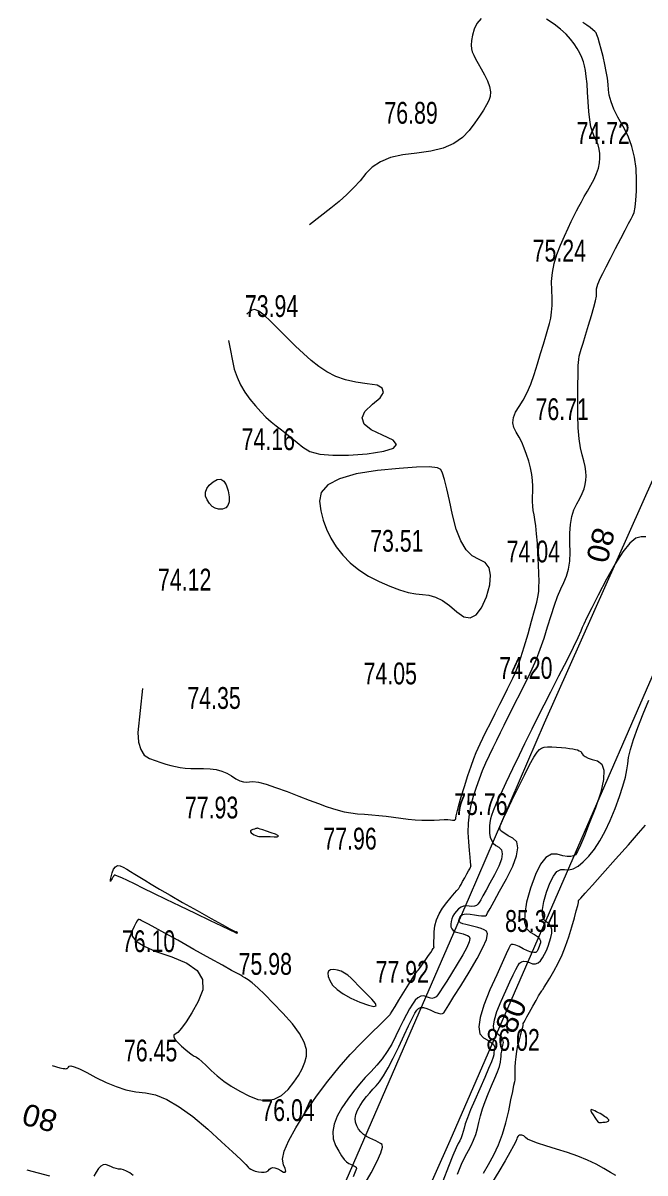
# Model space of a CAD drawing. Header units: metres. Extents: x 431726 to 434411, y 2469261 to 2472412.
# Drawn here: x 433524.2 to 433638.3, y 2472092.3 to 2472303.3 of the extents above; entities that cross this region are included whole.
import ezdxf
from ezdxf.enums import TextEntityAlignment as Align

# ---------------------------------------------------------------- set-up
doc = ezdxf.new("R2010")
doc.units = ezdxf.units.M
doc.header["$MEASUREMENT"] = 0
for name, color, linetype, lineweight in [('CAO DO', 8, 'Continuous', 18), ('duong nhua-ks', 8, 'Continuous', 18), ('MH_DongMuc', 8, 'Continuous', 18), ('MH_DongMuc_Con', 8, 'Continuous', 18)]:
    doc.layers.add(name, color=color, linetype=linetype, lineweight=lineweight)
doc.styles.get("Standard").update_dxf_attribs({"font": 'arial.ttf'})

msp = doc.modelspace()

# ---------------------------------------------------------------- linework, layer by layer
at = {"layer": 'duong nhua-ks', "color": 8, "lineweight": 0}
for points in [[(433580.84, 2472084.92), (433593.98, 2472115.2), (433606.09, 2472143), (433619.85, 2472174.94), (433639.98, 2472220.05), (433649.53, 2472241.83), (433655.96, 2472257.82), (433657.98, 2472263.86), (433660.5, 2472271.96), (433661.57, 2472277.83), (433662, 2472285.64), (433661.36, 2472294.84), (433659.35, 2472305.44), (433656.55, 2472316.22), (433651.26, 2472332.6), (433646.65, 2472340.55), (433643.8, 2472343.21), (433640.67, 2472344.95), (433634.78, 2472346.77), (433626.57, 2472348.6), (433620.71, 2472350.12)], [(433556.9, 2471909.5), (433562.65, 2471919.21), (433567.15, 2471928.28), (433571.41, 2471939.35), (433575.14, 2471950.17), (433578.26, 2471964.06), (433580.28, 2471976.38), (433581.62, 2471994.14), (433582.29, 2472018.57), (433582.91, 2472032.17), (433585.08, 2472049.07), (433588.31, 2472061.95), (433594.83, 2472080.9), (433602.54, 2472098.28), (433625.54, 2472151.08), (433656.98, 2472223.23), (433676.09, 2472266.3), (433688.05, 2472281.87), (433702.2, 2472295.41), (433721.78, 2472310.05), (433730.86, 2472313.7), (433740.17, 2472314.64), (433750.43, 2472312.29)]]:
    msp.add_lwpolyline(points, dxfattribs=at)
at = {"layer": 'MH_DongMuc_Con', "color": 8, "lineweight": 0}
for points, elevation in [([(433529.55, 2472112.03), (433530.95, 2472111.65), (433531.29, 2472111.57), (433531.58, 2472111.51), (433531.82, 2472111.48), (433532.02, 2472111.46), (433532.18, 2472111.48), (433532.33, 2472111.53), (433532.46, 2472111.63), (433532.59, 2472111.76), (433532.69, 2472111.93), (433532.97, 2472112), (433533.6, 2472111.83), (433534.58, 2472111.42), (433535.92, 2472110.76), (433537.61, 2472109.86), (433539.46, 2472108.92), (433541.29, 2472108.18), (433543.11, 2472107.61), (433544.9, 2472107.23), (433546.67, 2472107.03), (433548.53, 2472106.68), (433550.6, 2472105.84), (433552.89, 2472104.5), (433555.39, 2472102.68), (433558.1, 2472100.37), (433560.65, 2472098.05), (433562.66, 2472096.19), (433564.15, 2472094.8), (433565.1, 2472093.88), (433565.51, 2472093.42), (433565.71, 2472093.21), (433566, 2472093.01), (433566.37, 2472092.84), (433566.83, 2472092.69), (433567.39, 2472092.56), (433567.95, 2472092.49), (433568.43, 2472092.49), (433568.84, 2472092.58), (433569.17, 2472092.75), (433569.43, 2472093.01), (433569.69, 2472093.24), (433570.02, 2472093.33), (433570.43, 2472093.29), (433570.93, 2472093.1), (433571.5, 2472092.78), (433572, 2472092.52), (433572.31, 2472092.49), (433572.4, 2472092.7), (433572.3, 2472093.15), (433571.99, 2472093.84), (433571.82, 2472094.87), (433572.14, 2472096.35), (433572.95, 2472098.28), (433574.25, 2472100.65), (433576.03, 2472103.48), (433578.07, 2472106.42), (433580.12, 2472109.17), (433582.18, 2472111.73), (433584.24, 2472114.08), (433586.32, 2472116.24), (433588.2, 2472118.09), (433589.65, 2472119.53), (433590.7, 2472120.56), (433591.32, 2472121.18), (433591.53, 2472121.39), (433591.64, 2472121.56), (433591.94, 2472122.05), (433592.45, 2472122.88), (433593.16, 2472124.02), (433594.08, 2472125.5), (433594.99, 2472126.97), (433595.71, 2472128.12), (433596.23, 2472128.93), (433596.55, 2472129.41), (433596.67, 2472129.57), (433596.75, 2472129.63), (433596.93, 2472129.86), (433597.22, 2472130.25), (433597.61, 2472130.81), (433598.1, 2472131.52), (433598.6, 2472132.24), (433599, 2472132.81), (433599.29, 2472133.24), (433599.47, 2472133.51), (433599.56, 2472133.64), (433599.59, 2472133.69), (433599.61, 2472133.74), (433599.63, 2472133.77), (433599.63, 2472133.79), (433599.63, 2472133.8), (433599.62, 2472133.8), (433599.61, 2472133.81), (433599.59, 2472133.81), (433599.58, 2472133.81), (433599.56, 2472133.82), (433599.55, 2472133.93), (433599.56, 2472134.27), (433599.57, 2472134.82), (433599.61, 2472135.6), (433599.65, 2472136.6), (433599.78, 2472137.7), (433600.08, 2472138.79), (433600.54, 2472139.87), (433601.17, 2472140.93), (433601.96, 2472141.97), (433602.75, 2472142.91), (433603.36, 2472143.64), (433603.8, 2472144.16), (433604.07, 2472144.47), (433604.16, 2472144.57), (433604.21, 2472144.65), (433604.34, 2472144.88), (433604.56, 2472145.26), (433604.85, 2472145.8), (433605.23, 2472146.5), (433605.62, 2472147.2), (433605.92, 2472147.75), (433606.15, 2472148.16), (433606.29, 2472148.43), (433606.36, 2472148.55), (433606.38, 2472148.59), (433606.4, 2472148.63), (433606.4, 2472148.66), (433606.4, 2472148.68), (433606.38, 2472148.7), (433606.35, 2472148.88), (433606.29, 2472149.41), (433606.21, 2472150.28), (433606.09, 2472151.5), (433605.96, 2472153.06), (433605.87, 2472154.79), (433605.92, 2472156.49), (433606.09, 2472158.18), (433606.4, 2472159.84), (433606.85, 2472161.49), (433607.37, 2472163.1), (433607.93, 2472164.65), (433608.51, 2472166.16), (433609.13, 2472167.6), (433609.78, 2472169), (433610.44, 2472170.37), (433611.11, 2472171.74), (433611.79, 2472173.11), (433612.47, 2472174.49), (433613.15, 2472175.87), (433613.85, 2472177.27), (433614.57, 2472178.7), (433615.31, 2472180.17), (433616.07, 2472181.67), (433616.86, 2472183.21), (433617.63, 2472184.82), (433618.38, 2472186.56), (433619.09, 2472188.43), (433619.78, 2472190.43), (433620.43, 2472192.55), (433621.06, 2472194.62), (433621.68, 2472196.47), (433622.27, 2472198.09), (433622.85, 2472199.49), (433623.41, 2472200.65), (433623.9, 2472201.79), (433624.25, 2472203.08), (433624.48, 2472204.54), (433624.57, 2472206.15), (433624.54, 2472207.93), (433624.51, 2472209.7), (433624.62, 2472211.3), (433624.87, 2472212.73), (433625.26, 2472213.99), (433625.79, 2472215.08), (433626.34, 2472216.05), (433626.78, 2472216.97), (433627.12, 2472217.83), (433627.34, 2472218.65), (433627.47, 2472219.4), (433627.49, 2472220.17), (433627.44, 2472221.03), (433627.3, 2472221.96), (433627.08, 2472222.97), (433626.78, 2472224.06), (433626.47, 2472225.37), (433626.23, 2472227.02), (433626.06, 2472229.03), (433625.97, 2472231.4), (433625.95, 2472234.11), (433625.97, 2472236.74), (433626.01, 2472238.86), (433626.06, 2472240.47), (433626.13, 2472241.56), (433626.21, 2472242.14), (433626.36, 2472242.62), (433626.6, 2472243.43), (433626.95, 2472244.57), (433627.4, 2472246.04), (433627.96, 2472247.84), (433628.5, 2472249.64), (433628.92, 2472251.13), (433629.21, 2472252.31), (433629.37, 2472253.17), (433629.4, 2472253.72), (433629.4, 2472254.12), (433629.43, 2472254.53), (433629.52, 2472254.95), (433629.64, 2472255.38), (433629.82, 2472255.82), (433630.09, 2472256.42), (433630.54, 2472257.33), (433631.16, 2472258.55), (433631.94, 2472260.08), (433632.89, 2472261.92), (433633.85, 2472263.76), (433634.65, 2472265.28), (433635.29, 2472266.49), (433635.77, 2472267.38), (433636.09, 2472267.95), (433636.3, 2472268.54), (433636.48, 2472269.48), (433636.62, 2472270.78), (433636.71, 2472272.44), (433636.76, 2472274.45), (433636.68, 2472276.6), (433636.39, 2472278.66), (433635.9, 2472280.63), (433635.19, 2472282.52), (433634.27, 2472284.32), (433633.34, 2472285.99), (433632.61, 2472287.5), (433632.08, 2472288.84), (433631.74, 2472290.03), (433631.61, 2472291.04), (433631.53, 2472292.03), (433631.4, 2472293.14), (433631.2, 2472294.36), (433630.93, 2472295.68), (433630.6, 2472297.12), (433630.26, 2472298.5), (433629.96, 2472299.61), (433629.7, 2472300.48), (433629.49, 2472301.09), (433629.31, 2472301.45), (433629.09, 2472301.72), (433628.74, 2472302.04), (433628.26, 2472302.43), (433627.64, 2472302.87), (433626.9, 2472303.37)], 78), ([(433546.15, 2472181.22), (433545.29, 2472173.16), (433545.41, 2472171.38), (433545.81, 2472169.99), (433546.47, 2472168.99), (433547.41, 2472168.37), (433548.47, 2472167.98), (433549.47, 2472167.63), (433550.41, 2472167.33), (433551.31, 2472167.08), (433552.16, 2472166.88), (433553.02, 2472166.72), (433553.97, 2472166.61), (433555.01, 2472166.54), (433556.12, 2472166.51), (433557.33, 2472166.52), (433558.53, 2472166.49), (433559.65, 2472166.34), (433560.68, 2472166.07), (433561.63, 2472165.67), (433562.49, 2472165.16), (433563.27, 2472164.66), (433563.99, 2472164.3), (433564.64, 2472164.09), (433565.22, 2472164.03), (433565.74, 2472164.11), (433566.4, 2472164.16), (433567.43, 2472164.01), (433568.81, 2472163.64), (433570.55, 2472163.07), (433572.66, 2472162.29), (433574.82, 2472161.45), (433576.73, 2472160.73), (433578.39, 2472160.11), (433579.8, 2472159.59), (433580.96, 2472159.19), (433582.03, 2472158.87), (433583.15, 2472158.6), (433584.32, 2472158.39), (433585.56, 2472158.23), (433586.85, 2472158.13), (433588.17, 2472158.04), (433589.5, 2472157.93), (433590.84, 2472157.8), (433592.18, 2472157.63), (433593.54, 2472157.44), (433594.86, 2472157.27), (433596.14, 2472157.14), (433597.36, 2472157.07), (433598.52, 2472157.05), (433599.62, 2472157.08), (433600.62, 2472157.13), (433601.46, 2472157.15), (433602.13, 2472157.15), (433602.63, 2472157.13), (433602.98, 2472157.08), (433603.21, 2472157.05), (433603.39, 2472157.07), (433603.51, 2472157.15), (433603.58, 2472157.27), (433603.59, 2472157.44), (433603.64, 2472157.83), (433603.82, 2472158.61), (433604.15, 2472159.78), (433604.6, 2472161.33), (433605.2, 2472163.26), (433605.83, 2472165.25), (433606.39, 2472166.94), (433606.88, 2472168.34), (433607.31, 2472169.45), (433607.67, 2472170.27), (433608.06, 2472171.06), (433608.56, 2472172.09), (433609.19, 2472173.36), (433609.94, 2472174.86), (433610.8, 2472176.6), (433611.67, 2472178.35), (433612.44, 2472179.87), (433613.09, 2472181.17), (433613.63, 2472182.24), (433614.06, 2472183.09), (433614.47, 2472184), (433614.95, 2472185.27), (433615.51, 2472186.9), (433616.14, 2472188.88), (433616.84, 2472191.22), (433617.5, 2472193.55), (433618.04, 2472195.5), (433618.43, 2472197.07), (433618.69, 2472198.25), (433618.81, 2472199.05), (433618.85, 2472199.82), (433618.86, 2472200.89), (433618.83, 2472202.26), (433618.76, 2472203.93), (433618.67, 2472205.9), (433618.55, 2472207.89), (433618.42, 2472209.6), (433618.27, 2472211.04), (433618.12, 2472212.2), (433617.96, 2472213.09), (433617.81, 2472213.85), (433617.72, 2472214.66), (433617.67, 2472215.51), (433617.67, 2472216.39), (433617.72, 2472217.32), (433617.75, 2472218.3), (433617.69, 2472219.35), (433617.54, 2472220.47), (433617.3, 2472221.66), (433616.97, 2472222.92), (433616.58, 2472224.16), (433616.15, 2472225.32), (433615.69, 2472226.38), (433615.19, 2472227.34), (433614.66, 2472228.22), (433614.24, 2472229.07), (433614.08, 2472229.97), (433614.19, 2472230.91), (433614.57, 2472231.91), (433615.2, 2472232.95), (433615.96, 2472234.12), (433616.67, 2472235.48), (433617.35, 2472237.04), (433617.99, 2472238.79), (433618.59, 2472240.74), (433619.15, 2472242.67), (433619.65, 2472244.37), (433620.08, 2472245.85), (433620.45, 2472247.11), (433620.77, 2472248.14), (433621.01, 2472249.11), (433621.17, 2472250.22), (433621.26, 2472251.45), (433621.26, 2472252.81), (433621.19, 2472254.3), (433621.17, 2472255.88), (433621.32, 2472257.49), (433621.64, 2472259.14), (433622.14, 2472260.82), (433622.82, 2472262.55), (433623.54, 2472264.19), (433624.2, 2472265.64), (433624.78, 2472266.9), (433625.29, 2472267.96), (433625.72, 2472268.82), (433626.14, 2472269.62), (433626.62, 2472270.49), (433627.15, 2472271.44), (433627.73, 2472272.46), (433628.36, 2472273.55), (433628.95, 2472274.65), (433629.42, 2472275.69), (433629.75, 2472276.68), (433629.96, 2472277.62), (433630.04, 2472278.5), (433630.01, 2472279.34), (433629.89, 2472280.15), (433629.7, 2472280.92), (433629.42, 2472281.65), (433629.06, 2472282.35), (433628.7, 2472283.16), (433628.39, 2472284.21), (433628.15, 2472285.5), (433627.98, 2472287.03), (433627.86, 2472288.8), (433627.77, 2472290.58), (433627.66, 2472292.14), (433627.53, 2472293.46), (433627.38, 2472294.55), (433627.21, 2472295.41), (433626.99, 2472296.17), (433626.69, 2472296.95), (433626.32, 2472297.76), (433625.86, 2472298.59), (433625.32, 2472299.45), (433624.66, 2472300.32), (433623.82, 2472301.22), (433622.81, 2472302.13), (433621.62, 2472303.06), (433620.25, 2472304.01)], 76), ([(433608.22, 2472304.1), (433607.45, 2472303.2), (433606.96, 2472302.13), (433606.67, 2472301.03), (433606.49, 2472300.07), (433606.42, 2472299.23), (433606.46, 2472298.54), (433606.62, 2472297.97), (433606.88, 2472297.4), (433607.24, 2472296.7), (433607.68, 2472295.86), (433608.22, 2472294.89), (433608.85, 2472293.79), (433609.42, 2472292.66), (433609.79, 2472291.63), (433609.95, 2472290.68), (433609.91, 2472289.82), (433609.66, 2472289.06), (433609.24, 2472288.26), (433608.66, 2472287.32), (433607.94, 2472286.22), (433607.08, 2472284.98), (433606.06, 2472283.59), (433604.81, 2472282.25), (433603.22, 2472281.16), (433601.29, 2472280.33), (433599.03, 2472279.75), (433596.44, 2472279.43), (433593.86, 2472279.12), (433591.63, 2472278.59), (433589.77, 2472277.84), (433588.25, 2472276.86), (433587.1, 2472275.66), (433586.06, 2472274.36), (433584.9, 2472273.08), (433583.62, 2472271.82), (433582.22, 2472270.57), (433580.7, 2472269.34), (433576.75, 2472266.29)], 76), ([(433561.9, 2472245.06), (433562.97, 2472239.76), (433563.47, 2472238.31), (433564.12, 2472236.92), (433564.91, 2472235.57), (433565.84, 2472234.27), (433566.84, 2472233.06), (433567.82, 2472231.96), (433568.78, 2472230.98), (433569.73, 2472230.12), (433570.67, 2472229.37), (433571.6, 2472228.66), (433572.55, 2472227.92), (433573.53, 2472227.14), (433574.53, 2472226.32), (433575.55, 2472225.46), (433576.84, 2472224.71), (433578.67, 2472224.22), (433581.02, 2472223.98), (433583.9, 2472224), (433587.32, 2472224.28), (433590.37, 2472224.73), (433592.18, 2472225.3), (433592.75, 2472225.97), (433592.08, 2472226.76), (433590.16, 2472227.65), (433588.05, 2472228.63), (433586.81, 2472229.7), (433586.44, 2472230.83), (433586.94, 2472232.05), (433588.3, 2472233.34), (433589.7, 2472234.55), (433590.31, 2472235.53), (433590.12, 2472236.29), (433589.15, 2472236.82), (433587.37, 2472237.11), (433585.29, 2472237.39), (433583.35, 2472237.84), (433581.58, 2472238.46), (433579.96, 2472239.27), (433578.5, 2472240.25), (433577.09, 2472241.39), (433575.65, 2472242.64), (433574.17, 2472244.02), (433572.65, 2472245.52), (433571.1, 2472247.14), (433569.64, 2472248.62), (433568.43, 2472249.71), (433567.45, 2472250.41), (433566.72, 2472250.71), (433566.22, 2472250.62), (433565.29, 2472249.89)], 74), ([(433600.22, 2472221.69), (433598.72, 2472221.84), (433596.4, 2472221.81), (433593.24, 2472221.59), (433589.25, 2472221.19), (433585.31, 2472220.57), (433582.27, 2472219.69), (433580.14, 2472218.57), (433578.92, 2472217.19), (433578.61, 2472215.55), (433578.85, 2472213.81), (433579.28, 2472212.1), (433579.89, 2472210.43), (433580.7, 2472208.79), (433581.68, 2472207.18), (433582.86, 2472205.65), (433584.24, 2472204.26), (433585.8, 2472202.98), (433587.56, 2472201.84), (433589.52, 2472200.82), (433591.48, 2472199.96), (433593.26, 2472199.3), (433594.86, 2472198.83), (433596.27, 2472198.55), (433597.51, 2472198.47), (433598.67, 2472198.36), (433599.88, 2472197.98), (433601.13, 2472197.34), (433602.42, 2472196.44), (433603.76, 2472195.28), (433605.06, 2472194.36), (433606.26, 2472194.17), (433607.35, 2472194.72), (433608.33, 2472196), (433609.2, 2472198.02), (433609.81, 2472200.21), (433609.98, 2472201.99), (433609.71, 2472203.37), (433609.01, 2472204.34), (433607.88, 2472204.9), (433606.6, 2472205.52), (433605.47, 2472206.64), (433604.5, 2472208.27), (433603.67, 2472210.41), (433603, 2472213.05), (433602.43, 2472215.7), (433601.94, 2472217.86), (433601.52, 2472219.52), (433601.16, 2472220.69), (433600.88, 2472221.36), (433600.22, 2472221.69)], 74), ([(433560.1, 2472214.12), (433559.48, 2472214.29), (433558.93, 2472214.62), (433558.43, 2472215.12), (433558, 2472215.79), (433557.72, 2472216.52), (433557.69, 2472217.22), (433557.91, 2472217.89), (433558.37, 2472218.53), (433559.07, 2472219.14), (433559.84, 2472219.56), (433560.51, 2472219.6), (433561.06, 2472219.26), (433561.51, 2472218.56), (433561.86, 2472217.48), (433562.04, 2472216.34), (433562.03, 2472215.43), (433561.81, 2472214.76), (433561.4, 2472214.32), (433560.79, 2472214.12), (433560.1, 2472214.12)], 74), ([(433638.44, 2472209.01), (433637.61, 2472209.05), (433636.64, 2472208.77), (433635.51, 2472207.85), (433634.23, 2472206.29), (433632.8, 2472204.09), (433631.22, 2472201.25), (433629.72, 2472198.36), (433628.53, 2472196.03), (433627.64, 2472194.25), (433627.07, 2472193.04), (433626.8, 2472192.37), (433626.53, 2472191.71), (433625.97, 2472190.48), (433625.1, 2472188.7), (433623.93, 2472186.35), (433622.45, 2472183.45), (433620.97, 2472180.54), (433619.77, 2472178.18), (433618.85, 2472176.38), (433618.21, 2472175.12), (433617.86, 2472174.42), (433617.53, 2472173.76), (433616.98, 2472172.63), (433616.21, 2472171.04), (433615.21, 2472168.98), (433613.99, 2472166.46), (433612.76, 2472163.91), (433611.77, 2472161.79), (433611, 2472160.09), (433610.46, 2472158.8), (433610.14, 2472157.94), (433609.97, 2472157.29), (433609.85, 2472156.63), (433609.77, 2472155.96), (433609.76, 2472155.28), (433609.79, 2472154.6), (433609.91, 2472153.94), (433610.14, 2472153.37), (433610.48, 2472152.86), (433610.93, 2472152.43), (433611.5, 2472152.08), (433611.97, 2472151.62), (433612.13, 2472150.89), (433611.97, 2472149.89), (433611.5, 2472148.61), (433610.72, 2472147.05), (433609.85, 2472145.49), (433609.14, 2472144.19), (433608.57, 2472143.17), (433608.16, 2472142.42), (433607.89, 2472141.93), (433607.66, 2472141.62), (433607.37, 2472141.41), (433607, 2472141.28), (433606.56, 2472141.25), (433606.05, 2472141.31), (433605.52, 2472141.35), (433605.03, 2472141.28), (433604.56, 2472141.1), (433604.12, 2472140.8), (433603.71, 2472140.39), (433603.35, 2472139.92), (433603.07, 2472139.44), (433602.86, 2472138.95), (433602.72, 2472138.46), (433602.66, 2472137.96), (433602.7, 2472137.5), (433602.84, 2472137.11), (433603.1, 2472136.8), (433603.48, 2472136.58), (433603.96, 2472136.43), (433604.48, 2472136.31), (433604.95, 2472136.18), (433605.36, 2472136.04), (433605.72, 2472135.89), (433606.03, 2472135.72), (433606.16, 2472135.38), (433606.02, 2472134.71), (433605.59, 2472133.7), (433604.87, 2472132.35), (433603.87, 2472130.67), (433602.82, 2472128.96), (433601.93, 2472127.54), (433601.22, 2472126.4), (433600.67, 2472125.56), (433600.3, 2472125), (433599.99, 2472124.65), (433599.63, 2472124.44), (433599.21, 2472124.37), (433598.75, 2472124.44), (433598.24, 2472124.65), (433597.71, 2472124.81), (433597.18, 2472124.76), (433596.66, 2472124.49), (433596.15, 2472124.01), (433595.65, 2472123.31), (433595.12, 2472122.43), (433594.56, 2472121.4), (433593.95, 2472120.24), (433593.3, 2472118.93), (433592.6, 2472117.47), (433591.85, 2472115.99), (433591.02, 2472114.6), (433590.12, 2472113.3), (433589.14, 2472112.09), (433588.09, 2472110.97), (433587, 2472109.84), (433585.92, 2472108.62), (433584.85, 2472107.28), (433583.78, 2472105.85), (433582.72, 2472104.31), (433581.82, 2472102.76), (433581.26, 2472101.3), (433581.02, 2472099.92), (433581.12, 2472098.62), (433581.55, 2472097.41), (433582.13, 2472096.35), (433582.66, 2472095.48), (433583.14, 2472094.82), (433583.57, 2472094.36), (433583.97, 2472094.1), (433584.31, 2472093.95), (433584.62, 2472093.81), (433584.89, 2472093.67), (433585.12, 2472093.54), (433585.3, 2472093.42), (433585.36, 2472093.14), (433585.17, 2472092.54), (433584.76, 2472091.62)], 82), ([(433603.88, 2472092.14), (433604.65, 2472093.95), (433605.33, 2472095.39), (433605.91, 2472096.47), (433606.42, 2472097.39), (433606.86, 2472098.36), (433607.25, 2472099.39), (433607.58, 2472100.48), (433607.84, 2472101.62), (433608.12, 2472102.82), (433608.49, 2472104.09), (433608.96, 2472105.43), (433609.51, 2472106.84), (433610.14, 2472108.31), (433610.76, 2472109.72), (433611.24, 2472110.91), (433611.59, 2472111.9), (433611.79, 2472112.68), (433611.87, 2472113.25), (433611.89, 2472113.72), (433611.93, 2472114.21), (433612.01, 2472114.71), (433612.11, 2472115.23), (433612.25, 2472115.77), (433612.32, 2472116.29), (433612.24, 2472116.76), (433612.01, 2472117.2), (433611.64, 2472117.58), (433611.11, 2472117.93), (433610.66, 2472118.42), (433610.51, 2472119.27), (433610.67, 2472120.45), (433611.13, 2472121.99), (433611.9, 2472123.87), (433612.76, 2472125.77), (433613.49, 2472127.38), (433614.1, 2472128.67), (433614.59, 2472129.67), (433614.95, 2472130.36), (433615.28, 2472130.82), (433615.66, 2472131.1), (433616.1, 2472131.22), (433616.59, 2472131.16), (433617.14, 2472130.94), (433617.69, 2472130.72), (433618.21, 2472130.7), (433618.68, 2472130.87), (433619.12, 2472131.23), (433619.52, 2472131.79), (433619.88, 2472132.46), (433620.22, 2472133.17), (433620.52, 2472133.92), (433620.8, 2472134.71), (433621.05, 2472135.55), (433621.21, 2472136.34), (433621.2, 2472137.03), (433621.03, 2472137.6), (433620.69, 2472138.05), (433620.2, 2472138.4), (433619.73, 2472138.84), (433619.51, 2472139.61), (433619.52, 2472140.7), (433619.76, 2472142.11), (433620.24, 2472143.84), (433620.85, 2472145.52), (433621.49, 2472146.78), (433622.15, 2472147.62), (433622.84, 2472148.03), (433623.55, 2472148.03), (433624.31, 2472147.95), (433625.14, 2472148.15), (433626.03, 2472148.64), (433626.98, 2472149.4), (433627.99, 2472150.44), (433629.02, 2472151.74), (433630.02, 2472153.26), (433630.98, 2472155.01), (433631.91, 2472156.99), (433632.81, 2472159.2), (433633.61, 2472161.39), (433634.24, 2472163.31), (433634.7, 2472164.95), (433634.99, 2472166.32), (433635.12, 2472167.42), (433635.26, 2472168.56), (433635.62, 2472170.04), (433636.19, 2472171.88), (433636.98, 2472174.06), (433637.98, 2472176.59), (433639, 2472179.05)], 82), ([(433586.55, 2472089.71), (433588.06, 2472092.37), (433589.16, 2472094.49), (433589.87, 2472096.06), (433590.18, 2472097.08), (433590.09, 2472097.56), (433589.77, 2472097.77), (433589.38, 2472097.99), (433588.93, 2472098.23), (433588.4, 2472098.48), (433587.81, 2472098.74), (433587.21, 2472099.04), (433586.67, 2472099.41), (433586.2, 2472099.86), (433585.78, 2472100.39), (433585.43, 2472100.98), (433585.19, 2472101.64), (433585.14, 2472102.34), (433585.27, 2472103.09), (433585.57, 2472103.88), (433586.06, 2472104.72), (433586.63, 2472105.56), (433587.21, 2472106.34), (433587.8, 2472107.06), (433588.38, 2472107.73), (433588.97, 2472108.34), (433589.61, 2472109.09), (433590.35, 2472110.18), (433591.18, 2472111.62), (433592.11, 2472113.4), (433593.13, 2472115.51), (433594.13, 2472117.61), (433594.95, 2472119.33), (433595.61, 2472120.67), (433596.1, 2472121.63), (433596.43, 2472122.21), (433596.73, 2472122.53), (433597.14, 2472122.68), (433597.66, 2472122.68), (433598.29, 2472122.51), (433599.02, 2472122.19), (433599.75, 2472121.84), (433600.36, 2472121.63), (433600.83, 2472121.54), (433601.18, 2472121.57), (433601.4, 2472121.74), (433601.71, 2472122.22), (433602.33, 2472123.2), (433603.25, 2472124.69), (433604.49, 2472126.68), (433606.03, 2472129.18), (433607.51, 2472131.68), (433608.58, 2472133.68), (433609.22, 2472135.18), (433609.43, 2472136.18), (433609.23, 2472136.69), (433608.77, 2472136.93), (433608.24, 2472137.16), (433607.62, 2472137.36), (433606.93, 2472137.56), (433606.17, 2472137.73), (433605.44, 2472137.9), (433604.88, 2472138.07), (433604.48, 2472138.25), (433604.24, 2472138.44), (433604.17, 2472138.64), (433604.19, 2472138.83), (433604.25, 2472139.03), (433604.33, 2472139.22), (433604.44, 2472139.41), (433604.58, 2472139.6), (433604.8, 2472139.75), (433605.16, 2472139.83), (433605.64, 2472139.85), (433606.25, 2472139.8), (433607, 2472139.68), (433607.74, 2472139.55), (433608.33, 2472139.49), (433608.77, 2472139.48), (433609.07, 2472139.53), (433609.22, 2472139.65), (433609.43, 2472140.03), (433609.9, 2472140.88), (433610.64, 2472142.21), (433611.63, 2472144.02), (433612.9, 2472146.3), (433614.06, 2472148.61), (433614.75, 2472150.51), (433614.99, 2472152.01), (433614.76, 2472153.09), (433614.06, 2472153.77), (433613.23, 2472154.21), (433612.57, 2472154.59), (433612.1, 2472154.91), (433611.81, 2472155.17), (433611.71, 2472155.36), (433611.7, 2472155.53), (433611.7, 2472155.69), (433611.72, 2472155.85), (433611.75, 2472156.01), (433611.79, 2472156.17), (433611.96, 2472156.57), (433612.37, 2472157.45), (433613.01, 2472158.81), (433613.9, 2472160.66), (433615.02, 2472162.98), (433616.17, 2472165.32), (433617.14, 2472167.19), (433617.92, 2472168.61), (433618.51, 2472169.56), (433618.92, 2472170.04), (433619.3, 2472170.26), (433619.81, 2472170.42), (433620.44, 2472170.5), (433621.2, 2472170.52), (433622.09, 2472170.47), (433622.99, 2472170.38), (433623.78, 2472170.3), (433624.47, 2472170.21), (433625.05, 2472170.12), (433625.53, 2472170.03), (433625.93, 2472169.93), (433626.25, 2472169.79), (433626.5, 2472169.63), (433626.68, 2472169.43), (433626.79, 2472169.21), (433626.96, 2472168.96), (433627.32, 2472168.71), (433627.88, 2472168.45), (433628.63, 2472168.19), (433629.58, 2472167.92), (433630.4, 2472167.36), (433630.77, 2472166.22), (433630.69, 2472164.51), (433630.17, 2472162.21), (433629.19, 2472159.34), (433628.08, 2472156.47), (433627.17, 2472154.17), (433626.44, 2472152.45), (433625.9, 2472151.3), (433625.55, 2472150.72), (433625.21, 2472150.49), (433624.71, 2472150.39), (433624.04, 2472150.41), (433623.21, 2472150.54), (433622.21, 2472150.81), (433621.15, 2472150.82), (433620.13, 2472150.2), (433619.15, 2472148.96), (433618.2, 2472147.09), (433617.3, 2472144.6), (433616.59, 2472142.03), (433616.23, 2472139.94), (433616.21, 2472138.32), (433616.55, 2472137.19), (433617.23, 2472136.52), (433618, 2472136.11), (433618.57, 2472135.7), (433618.95, 2472135.31), (433619.14, 2472134.94), (433619.13, 2472134.57), (433619.03, 2472134.23), (433618.91, 2472133.9), (433618.78, 2472133.58), (433618.64, 2472133.29), (433618.49, 2472133.01), (433618.27, 2472132.81), (433617.9, 2472132.76), (433617.4, 2472132.85), (433616.76, 2472133.09), (433615.98, 2472133.47), (433615.21, 2472133.86), (433614.58, 2472134.12), (433614.09, 2472134.24), (433613.76, 2472134.23), (433613.56, 2472134.08), (433613.32, 2472133.58), (433612.83, 2472132.51), (433612.09, 2472130.88), (433611.1, 2472128.69), (433609.86, 2472125.93), (433608.73, 2472123.15), (433608.04, 2472120.87), (433607.81, 2472119.12), (433608.02, 2472117.87), (433608.69, 2472117.14), (433609.49, 2472116.68), (433610.09, 2472116.26), (433610.5, 2472115.89), (433610.71, 2472115.56), (433610.74, 2472115.26), (433610.67, 2472114.99), (433610.62, 2472114.73), (433610.58, 2472114.48), (433610.56, 2472114.24), (433610.55, 2472114), (433610.44, 2472113.56), (433610.13, 2472112.72), (433609.62, 2472111.48), (433608.91, 2472109.84), (433607.99, 2472107.79), (433607.06, 2472105.7), (433606.3, 2472103.93), (433605.73, 2472102.48), (433605.33, 2472101.36), (433605.11, 2472100.56), (433604.97, 2472099.94), (433604.79, 2472099.34), (433604.58, 2472098.78), (433604.33, 2472098.24), (433604.06, 2472097.74), (433603.66, 2472096.95), (433603.06, 2472095.53), (433602.25, 2472093.5), (433601.24, 2472090.86)], 84), ([(433567.23, 2472155.58), (433567.11, 2472155.55), (433566.92, 2472155.5), (433566.68, 2472155.43), (433566.38, 2472155.34), (433566.11, 2472155.22), (433565.97, 2472155.08), (433565.96, 2472154.92), (433566.07, 2472154.75), (433566.32, 2472154.55), (433566.63, 2472154.37), (433566.92, 2472154.23), (433567.21, 2472154.13), (433567.49, 2472154.08), (433567.76, 2472154.07), (433568.07, 2472154.08), (433568.48, 2472154.08), (433568.98, 2472154.08), (433569.57, 2472154.06), (433570.26, 2472154.03), (433570.82, 2472154.03), (433571.05, 2472154.11), (433570.95, 2472154.25), (433570.5, 2472154.46), (433569.73, 2472154.75), (433568.87, 2472155.04), (433568.2, 2472155.26), (433567.72, 2472155.43), (433567.41, 2472155.53), (433567.29, 2472155.58), (433567.23, 2472155.58)], 78), ([(433608.66, 2472092.28), (433609.62, 2472093.92), (433610.58, 2472095.67), (433611.43, 2472097.53), (433612.17, 2472099.49), (433612.79, 2472101.56), (433613.3, 2472103.73), (433613.71, 2472105.74), (433614.03, 2472107.31), (433614.26, 2472108.43), (433614.4, 2472109.12), (433614.46, 2472109.36), (433614.47, 2472109.48), (433614.48, 2472109.77), (433614.49, 2472110.25), (433614.5, 2472110.91), (433614.51, 2472111.75), (433614.55, 2472112.69), (433614.64, 2472113.67), (433614.79, 2472114.67), (433615, 2472115.71), (433615.27, 2472116.78), (433615.53, 2472117.75), (433615.73, 2472118.51), (433615.86, 2472119.06), (433615.94, 2472119.4), (433615.94, 2472119.52), (433615.93, 2472119.54), (433615.92, 2472119.57), (433615.93, 2472119.62), (433615.94, 2472119.68), (433615.97, 2472119.75), (433616.07, 2472119.94), (433616.3, 2472120.36), (433616.65, 2472120.99), (433617.12, 2472121.85), (433617.72, 2472122.93), (433618.32, 2472124), (433618.79, 2472124.82), (433619.14, 2472125.41), (433619.36, 2472125.76), (433619.45, 2472125.86), (433619.55, 2472125.99), (433619.82, 2472126.4), (433620.24, 2472127.1), (433620.82, 2472128.08), (433621.56, 2472129.34), (433622.35, 2472130.8), (433623.08, 2472132.34), (433623.74, 2472133.96), (433624.35, 2472135.68), (433624.89, 2472137.49), (433625.35, 2472139.16), (433625.7, 2472140.45), (433625.95, 2472141.38), (433626.09, 2472141.95), (433626.12, 2472142.14), (433626.11, 2472142.16), (433626.1, 2472142.18), (433626.1, 2472142.22), (433626.11, 2472142.27), (433626.12, 2472142.33), (433626.15, 2472142.39), (433626.17, 2472142.43), (433626.19, 2472142.46), (433626.21, 2472142.47), (433626.24, 2472142.47), (433626.52, 2472142.76), (433627.33, 2472143.65), (433628.66, 2472145.13), (433630.5, 2472147.2), (433632.87, 2472149.88), (433635.24, 2472152.55), (433637.08, 2472154.65), (433638.4, 2472156.15)], 78), ([(433543.24, 2472148.08), (433543.96, 2472147.65), (433544.75, 2472147.16), (433545.62, 2472146.62), (433546.57, 2472146.03), (433547.74, 2472145.31), (433549.28, 2472144.4), (433551.2, 2472143.28), (433553.49, 2472141.97), (433556.16, 2472140.46), (433558.73, 2472139.02), (433560.73, 2472137.91), (433562.16, 2472137.13), (433563.03, 2472136.68), (433563.34, 2472136.57), (433563.36, 2472136.61), (433563.38, 2472136.63), (433563.4, 2472136.62), (433563.43, 2472136.59), (433563.45, 2472136.53), (433563.47, 2472136.46), (433563.48, 2472136.41), (433563.48, 2472136.37), (433563.48, 2472136.34), (433563.47, 2472136.32), (433563.46, 2472136.31), (433563.45, 2472136.3), (433563.44, 2472136.29), (433563.43, 2472136.29), (433563.42, 2472136.29), (433563.12, 2472136.44), (433562.21, 2472136.87), (433560.7, 2472137.6), (433558.59, 2472138.61), (433555.88, 2472139.92), (433553.02, 2472141.29), (433550.47, 2472142.52), (433548.23, 2472143.61), (433546.3, 2472144.55), (433544.68, 2472145.35), (433543.36, 2472146), (433542.33, 2472146.48), (433541.58, 2472146.81), (433541.12, 2472146.98), (433540.95, 2472146.99), (433540.92, 2472146.92), (433540.88, 2472146.85), (433540.85, 2472146.78), (433540.81, 2472146.72), (433540.77, 2472146.66), (433540.72, 2472146.58), (433540.65, 2472146.47), (433540.57, 2472146.33), (433540.47, 2472146.15), (433540.36, 2472145.94), (433540.27, 2472145.82), (433540.24, 2472145.9), (433540.29, 2472146.19), (433540.4, 2472146.68), (433540.58, 2472147.37), (433540.83, 2472148.05), (433541.16, 2472148.5), (433541.56, 2472148.72), (433542.05, 2472148.71), (433542.61, 2472148.46), (433543.24, 2472148.08)], 78), ([(433544.26, 2472135.81), (433544.98, 2472134.87), (433546.43, 2472133.92), (433548.59, 2472132.95), (433551.49, 2472131.97), (433554.28, 2472130.85), (433556.17, 2472129.47), (433557.15, 2472127.83), (433557.21, 2472125.94), (433556.37, 2472123.78), (433555.16, 2472121.72), (433554.13, 2472120.09), (433553.28, 2472118.89), (433552.62, 2472118.13), (433552.14, 2472117.8), (433551.87, 2472117.63), (433551.86, 2472117.32), (433552.09, 2472116.89), (433552.58, 2472116.32), (433553.31, 2472115.62), (433554.1, 2472114.93), (433554.74, 2472114.39), (433555.24, 2472114.01), (433555.6, 2472113.77), (433555.81, 2472113.69), (433556.04, 2472113.58), (433556.45, 2472113.27), (433557.03, 2472112.77), (433557.79, 2472112.06), (433558.72, 2472111.15), (433559.82, 2472110.16), (433561.06, 2472109.2), (433562.43, 2472108.27), (433563.96, 2472107.36), (433565.62, 2472106.48), (433567.29, 2472105.84), (433568.85, 2472105.64), (433570.3, 2472105.87), (433571.63, 2472106.55), (433572.84, 2472107.67), (433573.9, 2472108.99), (433574.77, 2472110.25), (433575.45, 2472111.47), (433575.94, 2472112.64), (433576.24, 2472113.77), (433576.23, 2472114.96), (433575.79, 2472116.34), (433574.92, 2472117.92), (433573.63, 2472119.68), (433571.9, 2472121.64), (433570.1, 2472123.52), (433568.56, 2472125.07), (433567.27, 2472126.3), (433566.25, 2472127.19), (433565.49, 2472127.75), (433564.93, 2472128.11), (433564.48, 2472128.39), (433564.15, 2472128.6), (433563.95, 2472128.73), (433563.86, 2472128.78), (433563.84, 2472128.79), (433563.82, 2472128.8), (433563.8, 2472128.8), (433563.79, 2472128.8), (433563.78, 2472128.79), (433563.44, 2472128.97), (433562.45, 2472129.51), (433560.81, 2472130.43), (433558.52, 2472131.71), (433555.58, 2472133.36), (433552.6, 2472135.02), (433550.22, 2472136.35), (433548.44, 2472137.33), (433547.25, 2472137.98), (433546.65, 2472138.3), (433546.37, 2472138.43), (433546.12, 2472138.55), (433545.89, 2472138.66), (433545.7, 2472138.75), (433545.54, 2472138.83), (433545.37, 2472138.81), (433545.16, 2472138.58), (433544.91, 2472138.16), (433544.61, 2472137.55), (433544.27, 2472136.73), (433544.26, 2472135.81)], 76), ([(433580.64, 2472129.59), (433580.27, 2472129.37), (433580.12, 2472128.97), (433580.19, 2472128.39), (433580.47, 2472127.63), (433581, 2472126.79), (433581.83, 2472125.97), (433582.93, 2472125.18), (433584.33, 2472124.41), (433586.02, 2472123.66), (433587.57, 2472123.1), (433588.56, 2472122.87), (433589, 2472122.98), (433588.88, 2472123.43), (433588.21, 2472124.23), (433587.29, 2472125.15), (433586.45, 2472125.99), (433585.68, 2472126.76), (433584.99, 2472127.46), (433584.38, 2472128.07), (433583.79, 2472128.6), (433583.18, 2472129.02), (433582.55, 2472129.33), (433581.9, 2472129.53), (433581.22, 2472129.64), (433580.64, 2472129.59)], 78), ([(433629.74, 2472101.66), (433629.78, 2472101.64), (433629.82, 2472101.63), (433629.85, 2472101.61), (433629.88, 2472101.6), (433629.94, 2472101.59), (433630.08, 2472101.59), (433630.3, 2472101.61), (433630.59, 2472101.64), (433630.96, 2472101.68), (433631.3, 2472101.74), (433631.53, 2472101.82), (433631.64, 2472101.93), (433631.64, 2472102.06), (433631.52, 2472102.22), (433631.33, 2472102.39), (433631.12, 2472102.56), (433630.88, 2472102.73), (433630.63, 2472102.89), (433630.35, 2472103.06), (433630.05, 2472103.23), (433629.75, 2472103.39), (433629.43, 2472103.55), (433629.11, 2472103.72), (433628.78, 2472103.88), (433628.51, 2472103.97), (433628.37, 2472103.92), (433628.37, 2472103.75), (433628.5, 2472103.43), (433628.76, 2472102.99), (433629.07, 2472102.52), (433629.31, 2472102.16), (433629.5, 2472101.9), (433629.63, 2472101.73), (433629.7, 2472101.67), (433629.74, 2472101.66)], 78), ([(433632.94, 2472091.87), (433631.98, 2472092.43), (433630.75, 2472093.15), (433629.32, 2472093.93), (433627.73, 2472094.68), (433625.99, 2472095.4), (433624.09, 2472096.08), (433622.04, 2472096.73), (433620.11, 2472097.32), (433618.58, 2472097.83), (433617.46, 2472098.25), (433616.73, 2472098.57), (433616.4, 2472098.82), (433616.26, 2472098.99), (433616.1, 2472099.13), (433615.92, 2472099.23), (433615.72, 2472099.28), (433615.5, 2472099.3), (433615.28, 2472099.26), (433615.1, 2472099.18), (433614.96, 2472099.03), (433614.85, 2472098.84), (433614.77, 2472098.59), (433614.6, 2472098.13), (433614.18, 2472097.31), (433613.52, 2472096.12), (433612.62, 2472094.56), (433611.48, 2472092.64), (433610.33, 2472090.73)], 76), ([(433529.12, 2472091.73), (433525.01, 2472092.86)], 82), ([(433544.45, 2472091.89), (433543.8, 2472092.36), (433543.21, 2472092.7), (433542.68, 2472092.92), (433542.2, 2472093.01), (433541.74, 2472093.06), (433541.28, 2472093.16), (433540.81, 2472093.3), (433540.34, 2472093.5), (433539.86, 2472093.74), (433539.39, 2472093.9), (433538.93, 2472093.85), (433538.49, 2472093.6), (433538.06, 2472093.14), (433537.65, 2472092.47), (433537.22, 2472091.78)], 82)]:
    msp.add_lwpolyline(points, dxfattribs=dict(at, elevation=elevation))

# ---------------------------------------------------------------- texts
at = {"layer": 'CAO DO', "color": 8, "lineweight": 0, "width": 0.7}
for s, p in [('76.89', (433590.5, 2472284.81, 76.89)), ('74.72', (433625.73, 2472281.1, 74.72)), ('75.24', (433617.69, 2472259.52, 75.24)), ('73.94', (433564.91, 2472249.36, 73.93)), ('76.71', (433618.21, 2472230.44, 76.71)), ('74.16', (433564.31, 2472224.93, 74.16)), ('73.51', (433587.89, 2472206.3, 73.51)), ('74.04', (433612.93, 2472204.34, 74.04)), ('74.12', (433548.98, 2472199.18, 74.12)), ('74.20', (433611.54, 2472182.98, 74.2)), ('74.05', (433586.68, 2472181.97, 74.05)), ('74.35', (433554.37, 2472177.47, 74.35)), ('75.76', (433603.3, 2472158, 75.76)), ('77.93', (433553.91, 2472157.37, 77.93)), ('77.96', (433579.31, 2472151.67, 77.96)), ('85.34', (433612.64, 2472136.56, 85.34)), ('76.10', (433542.35, 2472132.85, 76.1)), ('75.98', (433563.76, 2472128.69, 75.98)), ('77.92', (433588.88, 2472127.24, 77.92)), ('86.02', (433609.22, 2472114.75, 86.01)), ('76.45', (433542.74, 2472112.8, 76.45)), ('76.04', (433567.94, 2472101.87, 76.04))]:
    msp.add_text(s, height=4, dxfattribs=at).set_placement(p)
at = {"layer": 'MH_DongMuc', "color": 8, "lineweight": 0}
for rotation, p in [(256.1576, (433630.15, 2472207.49, 80)), (67.83, (433613.72, 2472121.28, 80)), (164.8873, (433527.28, 2472102.44, 80))]:
    msp.add_text('80', height=4, rotation=rotation, dxfattribs=at).set_placement(p, align=Align.MIDDLE)

doc.saveas('drawing.dxf')
